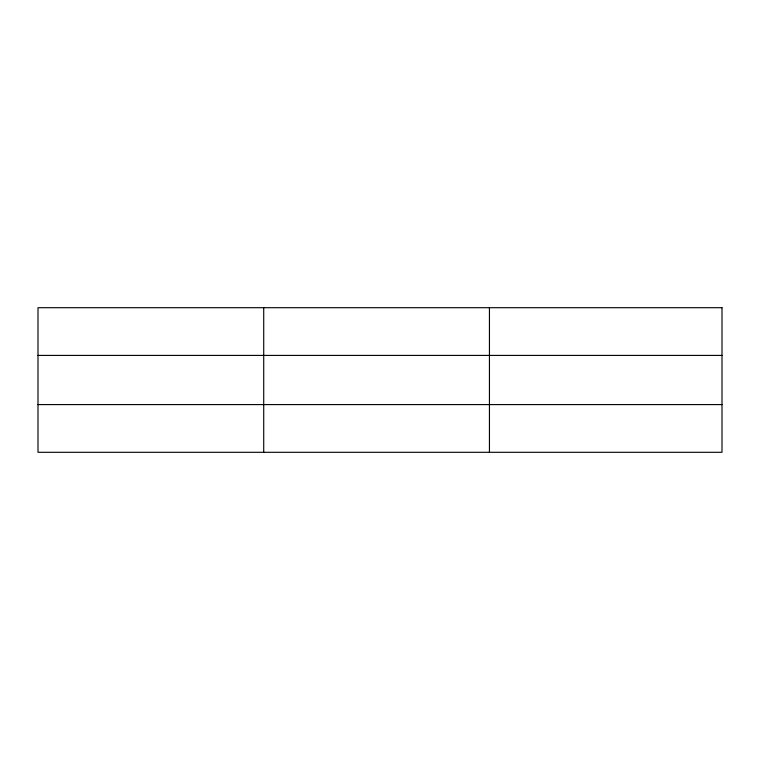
<?xml version="1.0" encoding="UTF-8"?>
<svg xmlns="http://www.w3.org/2000/svg" width="760" height="760" viewBox="0 0 760 760"><rect width="100%" height="100%" fill="white"/><g stroke="black" fill="none" stroke-linecap="round" stroke-linejoin="round"><path stroke-width="1.14" d="M263.72 452.305L263.72 307.695M489.44 452.305L489.44 307.695M38 355.414L722 355.414M38 404.586L722 404.586M722 307.695L38 307.695L38 452.305L722 452.305L722 307.695"/></g></svg>
